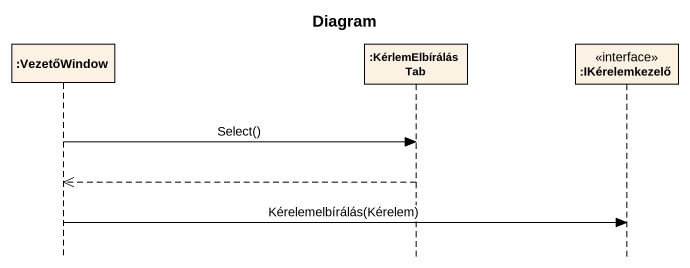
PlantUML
@startuml
title Diagram
hide footbox
participant ":VezetőWindow" as VezetőWindow
participant ":KérlemElbírálás Tab" as KérlemElbírálás_Tab
participant ":IKérelemkezelő" as IKérelemkezelő <<interface>>

VezetőWindow -> KérlemElbírálás_Tab : Select()
KérlemElbírálás_Tab -->> VezetőWindow
VezetőWindow -> IKérelemkezelő : Kérelemelbírálás(Kérelem)
@enduml
